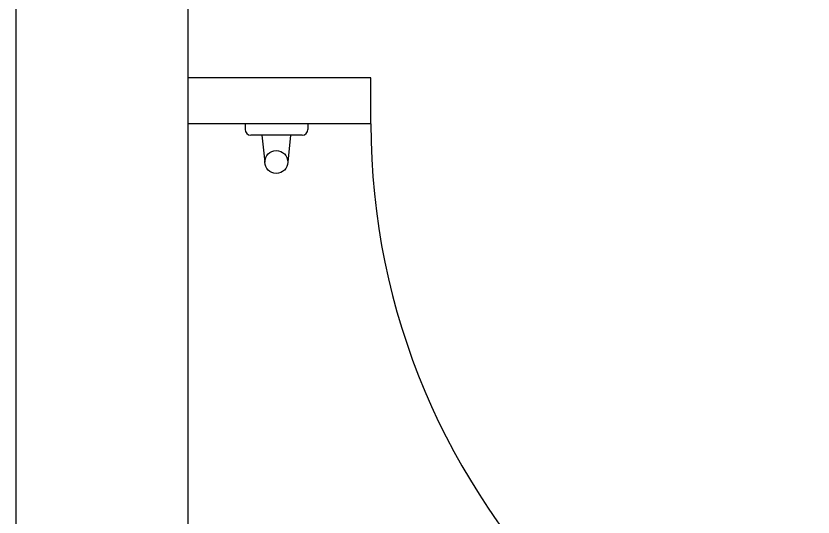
# Model space of a CAD drawing. Header units: inches. Extents: x 542787 to 543192, y 9574025 to 9574373.
# Drawn here: x 543038.771 to 543039.467, y 9574116.071 to 9574116.509 of the extents above; entities that cross this region are included whole.
import ezdxf

# ---------------------------------------------------------------- set-up
doc = ezdxf.new("R2010")
doc.units = ezdxf.units.IN
doc.header["$MEASUREMENT"] = 0
doc.layers.add('I-ARQ', color=8, linetype='Continuous')

msp = doc.modelspace()

# ---------------------------------------------------------------- linework, layer by layer
at = {"layer": 'I-ARQ'}
for p, q in [((543038.77101, 9574119.86701), (543038.77101, 9574115.22951)), ((543038.92101, 9574119.1589), (543038.92101, 9574115.22951)), ((543039.08101, 9574116.45451), (543038.92101, 9574116.45451)), ((543039.08101, 9574116.41451), (543039.08101, 9574116.45451)), ((543039.08101, 9574116.41451), (543038.92101, 9574116.41451)), ((543038.97109, 9574116.41451), (543038.97109, 9574116.40951)), ((543039.02592, 9574116.41451), (543038.97109, 9574116.41451)), ((543039.02592, 9574116.41451), (543039.02592, 9574116.40951)), ((543039.02092, 9574116.40451), (543038.97609, 9574116.40451)), ((543038.98581, 9574116.40451), (543038.98834, 9574116.38104)), ((543039.01086, 9574116.40451), (543039.00834, 9574116.38104))]:
    msp.add_line(p, q, dxfattribs=at)
msp.add_circle((543038.99834, 9574116.38104), 0.01, dxfattribs=at)
for centre, radius, start, end in [((543039.68101, 9574116.41451), 0.6, 180, 270), ((543038.97609, 9574116.40951), 0.005, 180, 270), ((543039.02092, 9574116.40951), 0.005, 270, 0)]:
    msp.add_arc(centre, radius, start, end, dxfattribs=at)

doc.saveas('drawing.dxf')
